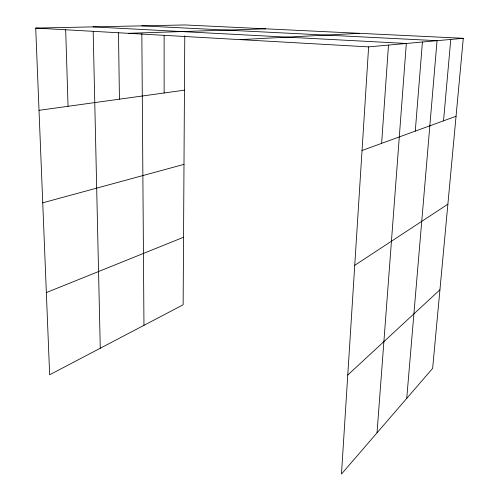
<?xml version="1.0" encoding="UTF-8"?>
<svg xmlns="http://www.w3.org/2000/svg" width="499" height="499" viewBox="0 0 499 499"><rect width="100%" height="100%" fill="white"/><g stroke="black" fill="none" stroke-linecap="round" stroke-linejoin="round"><path stroke-width="0.75" d="M184.773 35.822L183.139 304.783L49.651 374.786L35.71 28.081L184.842 24.95L463.29 38.298L432.639 368.362L341.478 474.05L368.624 46.881L463.29 38.298M381.629 143.363L388.484 45.078M377.026 432.839L406.323 43.463L93.076 26.877M415.28 131.112L422.428 42.003M406.735 398.395L437.049 40.675L141.785 25.854M443.524 120.833L450.765 39.433M347.772 375.017L439.937 289.782M354.745 265.3L447.884 204.203M46.345 292.582L183.551 237.256M362.037 150.492L456.049 116.273M42.733 202.819L183.994 164.371M39.016 110.323L184.443 90.169M240.131 39.621L359.554 33.327M128.418 33.314L265.605 28.823M35.71 28.081L368.624 46.881M65.681 29.772L68.051 106.299M93.176 31.512L100.268 348.24M118.475 32.541L119.442 99.176M141.841 33.651L143.962 325.329M164.121 35.485L164.14 92.982"/></g></svg>
